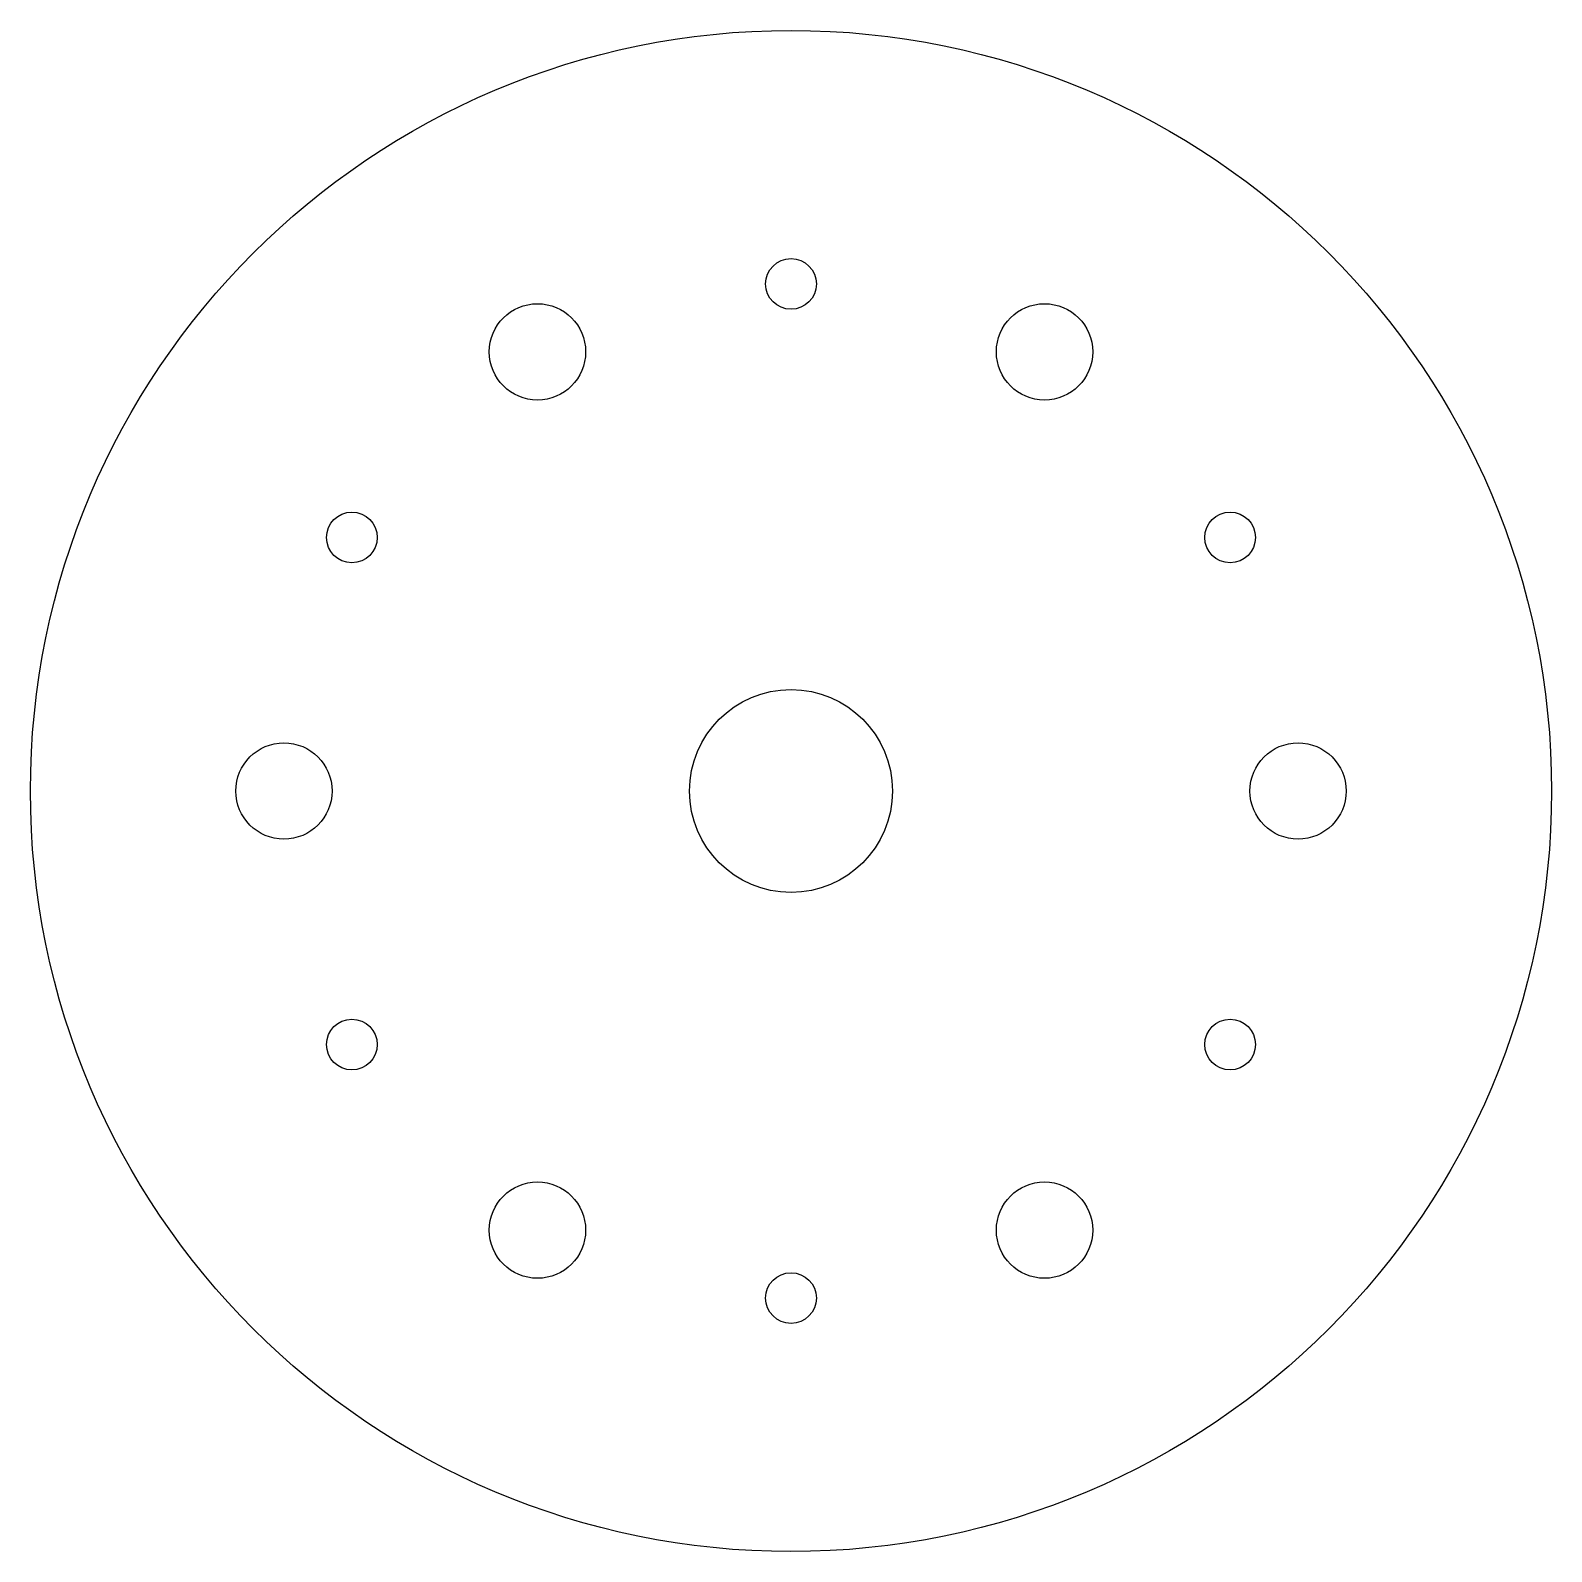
# Model space of a CAD drawing. Header units: millimetres. Extents: x -30 to 30, y -30 to 30.
import ezdxf

# ---------------------------------------------------------------- set-up
doc = ezdxf.new("R2010")
doc.units = ezdxf.units.MM

msp = doc.modelspace()

# ---------------------------------------------------------------- linework, layer by layer
at = {"color": 7, "linetype": 'Continuous', "lineweight": 25}
for centre, radius in [((0, 0), 30), ((0, 20), 1), ((-10, 17.321), 1.899), ((10, 17.321), 1.899), ((-17.321, 10), 1), ((17.321, 10), 1), ((0, 0), 4), ((-20, 0), 1.899), ((20, 0), 1.899), ((-17.321, -10), 1), ((17.321, -10), 1), ((-10, -17.321), 1.899), ((10, -17.321), 1.899), ((0, -20), 1)]:
    msp.add_circle(centre, radius, dxfattribs=at)

doc.saveas('drawing.dxf')
